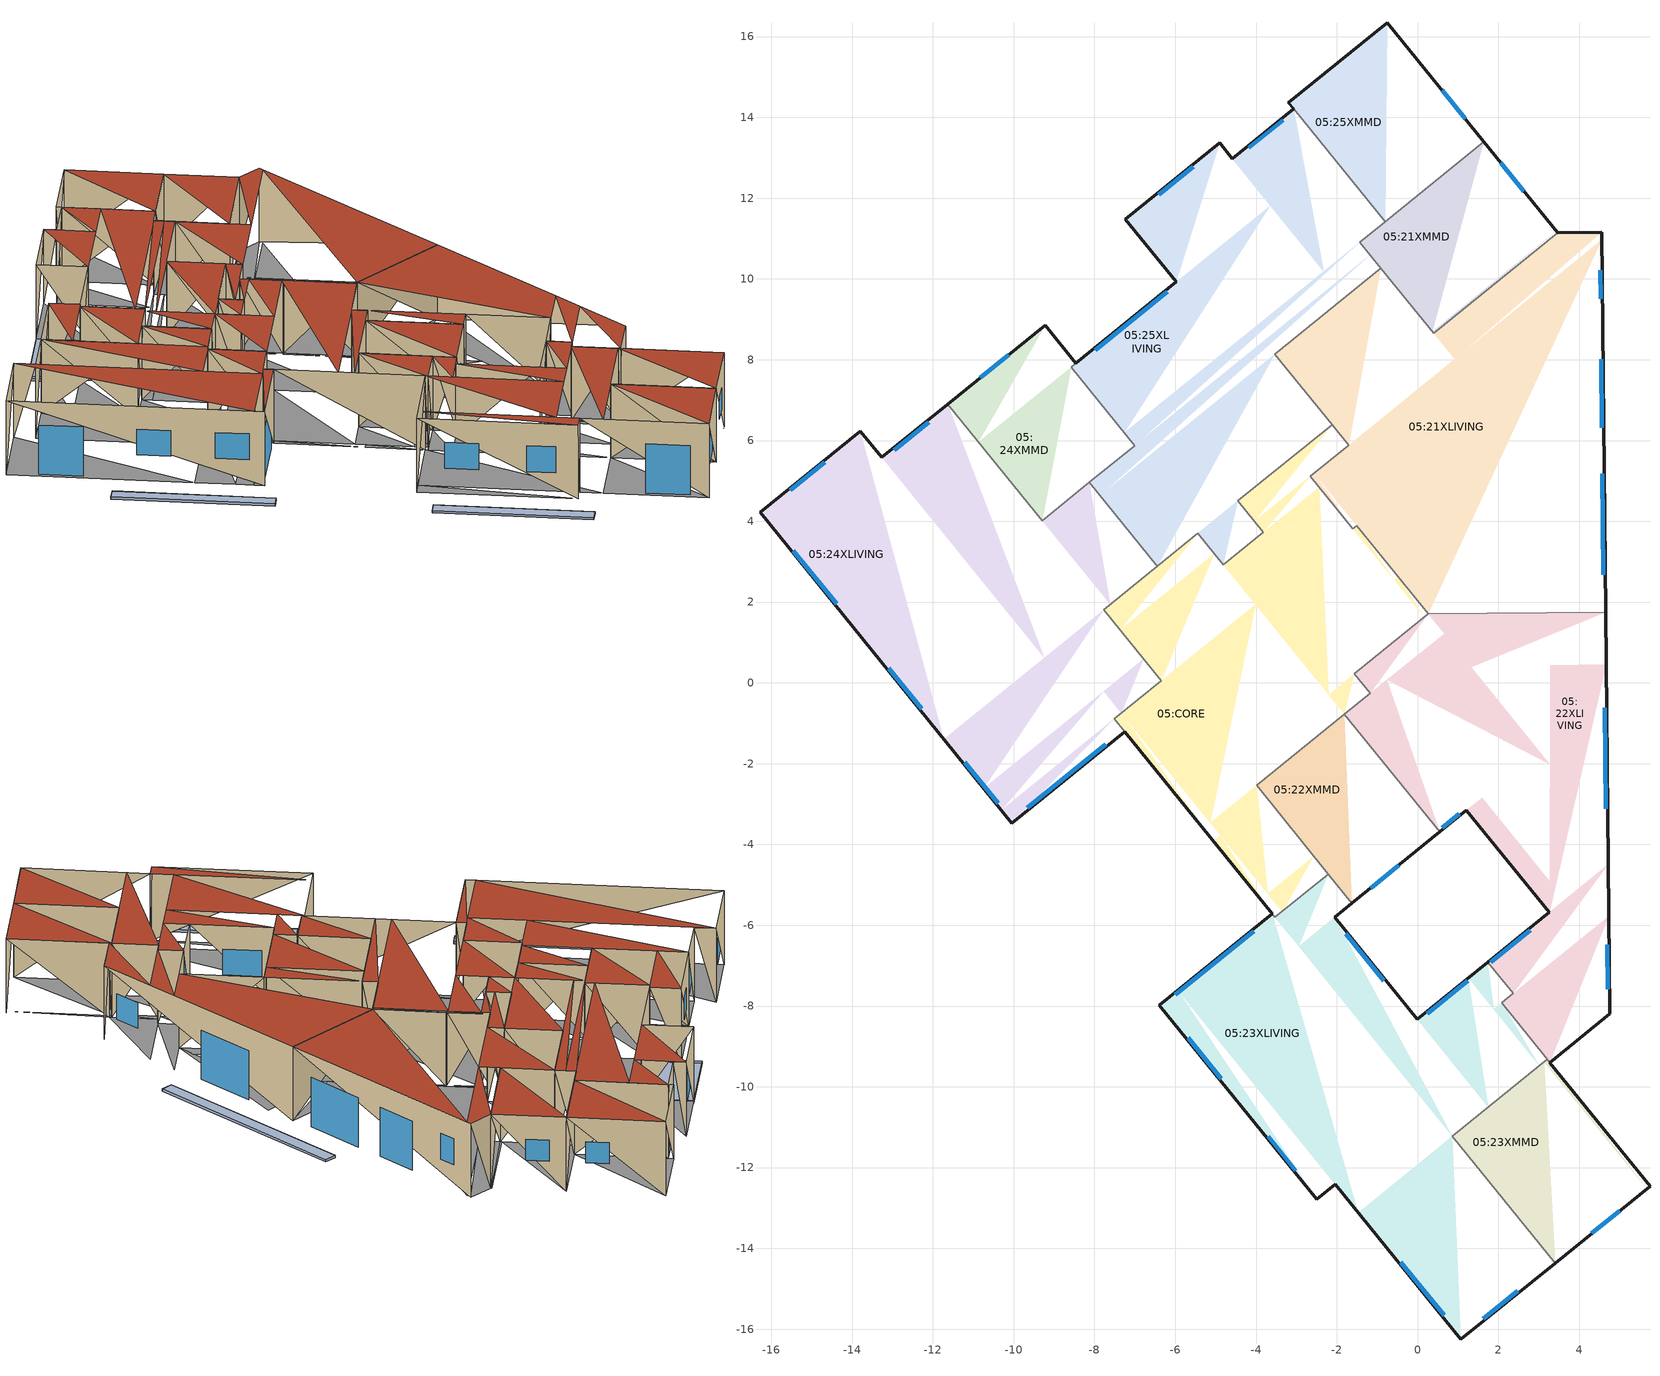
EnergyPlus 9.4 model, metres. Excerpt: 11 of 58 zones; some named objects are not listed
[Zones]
05:25XLIVING
 floor to 04:20XLIVING (_IntFloor_Reversed_Rev): -4.81,2.93 -5.44,3.7 -4.45,4.51 z15.75; -6.45,2.88 -7.86,4.63 -3.53,8.14 z15.75; -7.01,5.88 -7.26,6.19 -1.43,10.91 z15.75; -7.86,4.63 -8.13,4.96 -1.18,10.6 z15.75; -2.32,10.18 -4.59,12.98 -3.07,14.21 z15.75; -5.98,9.93 -7.23,11.48 -4.9,13.37 z15.75; -7.26,6.19 -8.58,7.82 -3.64,11.82 z15.75
 wall outside (_ExtWall 119 22cm): -4.59,12.98,15.75 -4.59,12.98,18.9 -3.07,14.21,18.9; -4.9,13.37,15.75 -4.9,13.37,18.9 -4.59,12.98,18.9; -7.23,11.48,15.75 -7.23,11.48,18.9 -4.9,13.37,18.9; -5.98,9.93,15.75 -5.98,9.93,18.9 -7.23,11.48,18.9; -8.46,7.91,15.75 -8.46,7.91,18.9 -5.98,9.93,18.9
 wall to 05:24XMMD (_IntPartition_Rev): -8.13,4.96,15.75 -8.13,4.96,18.9 -7.01,5.88,18.9; -7.01,5.88,15.75 -7.01,5.88,18.9 -8.58,7.82,18.9; -8.58,7.82,15.75 -8.58,7.82,18.9 -8.46,7.91,18.9
 wall to 05:24XLIVING (_IntPartition_Rev): -6.45,2.88,15.75 -6.45,2.88,18.9 -8.13,4.96,18.9
 wall to 05:CORE (_Core_401 3 cm): -2.12,6.39,15.75 -2.12,6.39,18.9 -4.45,4.51,18.9; -4.45,4.51,15.75 -4.45,4.51,18.9 -3.82,3.73,18.9; -3.82,3.73,15.75 -3.82,3.73,18.9 -4.81,2.93,18.9; -4.81,2.93,15.75 -4.81,2.93,18.9 -5.44,3.7,18.9; -5.44,3.7,15.75 -5.44,3.7,18.9 -6.45,2.88,18.9
 wall to 05:21XLIVING (_IntPartition): -3.53,8.14,15.75 -3.53,8.14,18.9 -2.12,6.39,18.9; -0.91,10.27,15.75 -0.91,10.27,18.9 -3.53,8.14,18.9
 wall to 05:21XMMD (_IntPartition): -1.43,10.91,15.75 -1.43,10.91,18.9 -0.91,10.27,18.9; -0.81,11.41,15.75 -0.81,11.41,18.9 -1.43,10.91,18.9
 wall to 05:25XMMD (_IntPartition): -3.07,14.21,15.75 -3.07,14.21,18.9 -0.81,11.41,18.9
 window (_5-6-6 - 1002): -3.33,13.93 -4.19,13.24 / -5.56,12.78 -6.41,12.08 z16.8:17.9
 window (_6-10-8 - 1001): -6.2,9.68 -7.98,8.24 z15.8:17.9
 roof outside (_Roof 564_5 cm): -3.64,11.82 -2.13,13.04 -3.07,14.21 z18.9; -5.98,9.93 -3.64,11.82 -4.9,13.37 z18.9; -7.01,5.88 -1.18,10.6 -1.43,10.91 z18.9; -7.26,6.19 -0.81,11.41 -2.13,13.04 z18.9; -6.45,2.88 -5.44,3.7 -7.12,5.78 z18.9; -4.81,2.93 -3.82,3.73 -4.45,4.51 z18.9; -5.44,3.7 -2.12,6.39 -3.53,8.14 z18.9; -6.85,5.45 -0.91,10.27 -1.18,10.6 z18.9
05:22XLIVING
 floor outside (_Floor 501_2cm): 1.21,-3.16 1.6,-2.84 3.27,-4.91 3.27,-5.67 z15.75
 floor to 04:CORE (_Floor 501_2cm_Reversed_Rev): -1.17,-0.26 -1.56,0.23 0.26,1.71 z15.75
 floor to 04:17XLIVING (_IntFloor_Reversed_Rev): 0.55,-3.69 -1.81,-0.78 -0.76,0.07 z15.75; -0.76,0.07 0.66,1.22 3.27,-2.01 z15.75; 3.27,-5.67 3.28,0.43 4.67,0.46 z15.75; 2.37,-7.69 1.74,-6.91 4.72,-4.5 z15.75; 3.27,-9.4 2.08,-7.92 4.73,-5.77 z15.75
 floor to 04:16XLIVING (_IntFloor_Reversed_Rev): 1.33,0.39 0.26,1.71 4.66,1.75 z15.75
 wall outside (_ExtWall 119 22cm): 4.76,-8.2,15.75 4.76,-8.2,18.9 3.27,-9.4,18.9; 4.66,1.75,15.75 4.66,1.75,18.9 4.76,-8.2,18.9; 1.21,-3.16,15.75 1.21,-3.16,18.9 0.55,-3.69,18.9; 3.25,-5.68,15.75 3.25,-5.68,18.9 1.21,-3.16,18.9; 1.74,-6.91,15.75 1.74,-6.91,18.9 3.25,-5.68,18.9
 wall to 05:23XLIVING (_IntPartition_Rev): 3.21,-9.32,15.75 3.21,-9.32,18.9 2.08,-7.92,18.9; 2.08,-7.92,15.75 2.08,-7.92,18.9 2.37,-7.69,18.9; 2.37,-7.69,15.75 2.37,-7.69,18.9 1.74,-6.91,18.9
 wall to 05:23XMMD (_IntPartition_Rev): 3.27,-9.4,15.75 3.27,-9.4,18.9 3.21,-9.32,18.9
 wall to 05:21XLIVING (_IntPartition): 0.26,1.71,15.75 0.26,1.71,18.9 4.66,1.75,18.9
 wall to 05:CORE (_Core_401 3 cm): -1.56,0.23,15.75 -1.56,0.23,18.9 0.26,1.71,18.9; -1.17,-0.26,15.75 -1.17,-0.26,18.9 -1.56,0.23,18.9; -1.81,-0.78,15.75 -1.81,-0.78,18.9 -1.17,-0.26,18.9
 wall to 05:22XMMD (_IntPartition): 0.55,-3.69,15.75 0.55,-3.69,18.9 -1.81,-0.78,18.9
 window (_5-6-6 - 1002): 4.7,-7.58 4.69,-6.48 z16.8:17.9; 0.61,-3.58 1.03,-3.23 z17.4:17.9; 2.79,-6.12 1.81,-6.92 z17:17.9
 window (_6-10-8 - 1001): 4.66,-3.11 4.63,-0.62 z15.8:17.9
 roof outside (_Roof 564_5 cm): -1.17,-0.26 -1.15,-0.24 -1.54,0.24 z18.9; 0.55,-3.69 1.21,-3.16 -1.15,-0.24 z18.9; 3.25,-5.68 4.72,-4.5 4.66,1.75 0.26,1.71 z18.9; 2.37,-7.69 4.73,-5.77 4.72,-4.5 z18.9; 3.27,-9.4 4.76,-8.2 4.73,-5.77 z18.9
05:24XLIVING
 floor to 04:CORE (_Floor 501_2cm_Reversed_Rev): -7.34,-0.75 -7.77,-0.21 -6.78,0.6 z15.75
 floor to 04:19XLIVING (_IntFloor_Reversed_Rev): -10.05,-3.47 -10.31,-3.16 -7.51,-0.89 z15.75; -10.31,-3.16 -10.75,-2.61 -7.77,-0.21 z15.75; -10.75,-2.61 -11.73,-1.39 -7.77,1.81 z15.75; -7.61,1.94 -9.3,4.02 -8.13,4.96 z15.75; -9.25,0.62 -13.27,5.58 -11.63,6.9 z15.75; -11.73,-1.39 -16.28,4.22 -13.79,6.23 z15.75
 wall outside (_ExtWall 119 22cm): -13.27,5.58,15.75 -13.27,5.58,18.9 -11.63,6.9,18.9; -13.79,6.23,15.75 -13.79,6.23,18.9 -13.27,5.58,18.9; -16.28,4.22,15.75 -16.28,4.22,18.9 -13.79,6.23,18.9; -10.05,-3.47,15.75 -10.05,-3.47,18.9 -16.28,4.22,18.9; -7.25,-1.21,15.75 -7.25,-1.21,18.9 -10.05,-3.47,18.9
 wall to 05:24XMMD (_IntPartition_Rev): -9.3,4.02,15.75 -9.3,4.02,18.9 -8.13,4.96,18.9; -11.63,6.9,15.75 -11.63,6.9,18.9 -9.3,4.02,18.9
 wall to 05:CORE (_Core_401 3 cm): -6.45,2.88,15.75 -6.45,2.88,18.9 -7.77,1.81,18.9; -7.51,-0.89,15.75 -7.51,-0.89,18.9 -7.25,-1.21,18.9; -6.34,0.05,15.75 -6.34,0.05,18.9 -7.51,-0.89,18.9; -7.77,1.81,15.75 -7.77,1.81,18.9 -6.34,0.05,18.9
 window (_5-6-6 - 1002): -12.11,6.45 -12.96,5.76 / -14.67,5.46 -15.53,4.76 / -11.21,-1.97 -10.39,-2.98 / -13.09,0.37 -12.28,-0.64 z16.8:17.9; -15.45,3.28 -14.38,1.96 z15.8:17.9
 window (_6-10-8 - 1001): -9.66,-3.09 -7.72,-1.52 z15.8:17.9
 roof outside (_Roof 564_5 cm): -10.05,-3.47 -7.25,-1.21 -7.51,-0.89 z18.9; -7.61,1.94 -6.45,2.88 -8.13,4.96 z18.9; -7.82,-1.14 -6.34,0.05 -7.77,1.81 z18.9; -9.25,0.62 -7.61,1.94 -11.63,6.9 z18.9; -10.31,-3.16 -7.82,-1.14 -13.79,6.23 z18.9
05:CORE
 floor to 04:CORE (_IntFloor_Reversed_Rev): -3.82,3.73 -4.04,4 -2.66,5.12 z15.75; 0.17,1.63 -0.58,2.55 -0.49,2.63 z15.75; -1.81,-0.78 -2.2,-0.29 -1.56,0.23 z15.75; -2.2,-0.29 -4.81,2.93 -2.44,4.85 z15.75; -6.34,0.05 -7.36,1.31 -5.03,3.2 z15.75; -3.71,-5.22 -5.13,-3.47 -3.99,-2.54 z15.75; -5.13,-3.47 -7.34,-0.75 -4.01,1.94 z15.75; -4.04,4 -4.45,4.51 -2.12,6.39 z15.75; -7.36,1.31 -7.77,1.81 -5.44,3.7 z15.75
 floor to 04:19XLIVING (_Floor 501_2cm_Rev): -5.05,-3.92 -7.51,-0.89 -7.34,-0.75 z15.75
 floor to 04:18XLIVING (_Floor 501_2cm_Rev): -3.36,-5.66 -3.71,-5.22 -2.57,-4.29 z15.75; -3.53,-5.8 -5.05,-3.92 -4.88,-3.78 z15.75
 floor to 04:16XLIVING (_Floor 501_2cm_Rev): -0.58,2.55 -1.6,3.82 -1.51,3.89 z15.75
 wall outside (_ExtWall 119 22cm): -3.6,-5.72,15.75 -3.6,-5.72,18.9 -7.25,-1.21,18.9
 wall to 05:23XLIVING (_Core_401 3 cm_Rev): -2.21,-4.73,15.75 -2.21,-4.73,18.9 -3.53,-5.8,18.9; -3.53,-5.8,15.75 -3.53,-5.8,18.9 -3.6,-5.72,18.9
 wall to 05:22XMMD (_Core_401 3 cm_Rev): -1.81,-0.78,15.75 -1.81,-0.78,18.9 -3.99,-2.54,18.9; -3.99,-2.54,15.75 -3.99,-2.54,18.9 -2.21,-4.73,18.9
 wall to 05:21XLIVING (_Core_401 3 cm_Rev): -1.51,3.89,15.75 -1.51,3.89,18.9 0.26,1.71,18.9; -1.6,3.82,15.75 -1.6,3.82,18.9 -1.51,3.89,18.9; -2.66,5.12,15.75 -2.66,5.12,18.9 -1.6,3.82,18.9; -1.71,5.89,15.75 -1.71,5.89,18.9 -2.66,5.12,18.9; -2.12,6.39,15.75 -2.12,6.39,18.9 -1.71,5.89,18.9
 roof outside (_Roof 564_5 cm): -3.82,3.73 -2.44,4.85 -2.66,5.12 z18.9; -4.04,4 -1.71,5.89 -2.12,6.39 z18.9; -4.01,1.94 -1.64,3.86 -2.44,4.85 z18.9; -6.34,0.05 -4.01,1.94 -5.44,3.7 z18.9; 0.17,1.63 0.26,1.71 -1.51,3.89 z18.9; -3.53,-5.8 -2.21,-4.73 -3.99,-2.54 z18.9; -5.31,-3.61 -1.17,-0.26 -1.56,0.23 z18.9; -5.7,-3.12 0.17,1.63 -1.64,3.86 z18.9
05:23XLIVING
 floor to 04:17XLIVING (_IntFloor_Reversed_Rev): 3.01,-9.48 1.88,-8.08 2.08,-7.92 z15.75; 1.88,-8.08 1.25,-7.31 1.74,-6.91 z15.75
 floor to 04:18XLIVING (_IntFloor_Reversed_Rev): 1.07,-16.25 -1.47,-13.11 0.86,-11.23 z15.75; 1.75,-10.5 -0.01,-8.33 1.25,-7.31 z15.75; 0.86,-11.23 -2.95,-6.52 -2.05,-5.8 z15.75; -2.95,-6.52 -3.53,-5.8 -2.21,-4.73 z15.75; -2.5,-12.79 -6.4,-7.98 -5.93,-7.6 z15.75; -1.47,-13.11 -5.93,-7.6 -3.6,-5.72 z15.75
 wall outside (_ExtWall 119 22cm): -0.01,-8.33,15.75 -0.01,-8.33,18.9 1.74,-6.91,18.9; -2.05,-5.8,15.75 -2.05,-5.8,18.9 -0.01,-8.33,18.9; -1.63,-5.45,15.75 -1.63,-5.45,18.9 -2.05,-5.8,18.9; -6.4,-7.98,15.75 -6.4,-7.98,18.9 -3.6,-5.72,18.9; -2.5,-12.79,15.75 -2.5,-12.79,18.9 -6.4,-7.98,18.9; -2.04,-12.41,15.75 -2.04,-12.41,18.9 -2.5,-12.79,18.9; 1.07,-16.25,15.75 1.07,-16.25,18.9 -2.04,-12.41,18.9; 3.4,-14.37,15.75 3.4,-14.37,18.9 1.07,-16.25,18.9
 wall to 05:23XMMD (_IntPartition): 3.21,-9.32,15.75 3.21,-9.32,18.9 0.86,-11.23,18.9; 0.86,-11.23,15.75 0.86,-11.23,18.9 3.4,-14.37,18.9
 wall to 05:22XMMD (_IntPartition): -2.21,-4.73,15.75 -2.21,-4.73,18.9 -1.63,-5.45,18.9
 window (_5-6-6 - 1002): 1.24,-7.38 0.23,-8.19 z17:17.9; -0.84,-7.38 -1.78,-6.21 z16.78:17.88; -3.7,-11.22 -3.01,-12.08 / -5.68,-8.79 -4.86,-9.8 / 1.63,-15.74 2.48,-15.05 z16.8:17.9; -0.41,-14.34 0.66,-15.66 z15.8:17.9
 window (_6-10-8 - 1001): -4.06,-6.15 -6,-7.72 z15.8:17.9
 roof outside (_Roof 564_5 cm): -2.5,-12.79 -2.04,-12.41 -5.93,-7.6 z18.9; 1.07,-16.25 3.4,-14.37 0.86,-11.23 z18.9; -1.47,-13.11 3.21,-9.32 2.08,-7.92 z18.9; 0.62,-9.1 2.37,-7.69 1.74,-6.91 z18.9; -0.27,-9.83 0.62,-9.1 -2.05,-5.8 z18.9; -2.95,-6.52 -1.63,-5.45 -2.21,-4.73 z18.9; -2.6,-11.71 -0.27,-9.83 -3.6,-5.72 z18.9
05:23XMMD
 floor to 04:17XLIVING (_IntFloor_Reversed_Rev): 5.67,-12.53 3.13,-9.39 3.21,-9.32 z15.75
 floor to 04:18XMMD (_IntFloor_Reversed_Rev): 3.4,-14.37 0.86,-11.23 3.13,-9.39 z15.75
 wall outside (_ExtWall 215 MMD_5.5cm): 5.75,-12.46,15.75 5.75,-12.46,18.9 3.4,-14.37,18.9; 3.27,-9.4,15.75 3.27,-9.4,18.9 5.75,-12.46,18.9
 window (_4mm - 1003): 4.31,-13.63 5.01,-13.06 z17:17.9
 roof outside (_Roof 564_5 cm): 3.4,-14.37 5.75,-12.46 3.21,-9.32 z18.9
05:22XMMD
 floor to 04:17XMMD (_IntFloor_Reversed_Rev): -1.63,-5.45 -3.99,-2.54 -1.81,-0.78 z15.75
 wall outside (_ExtWall 215 MMD_5.5cm): 0.55,-3.69,15.75 0.55,-3.69,18.9 -1.63,-5.45,18.9
 window (_4mm - 1003): -1.16,-5.08 -0.46,-4.51 z17:17.9
 roof outside (_Roof 564_5 cm): -1.63,-5.45 0.55,-3.69 -1.81,-0.78 z18.9
05:21XMMD
 floor to 04:16XLIVING (_IntFloor_Reversed_Rev): 0.4,8.65 0.37,8.69 3.44,11.18 z15.75
 floor to 04:16XMMD (_IntFloor_Reversed_Rev): 0.37,8.69 -1.43,10.91 1.64,13.39 z15.75
 wall outside (_ExtWall 215 MMD_5.5cm): 1.64,13.39,15.75 1.64,13.39,18.9 3.47,11.14,18.9
 wall to 05:21XLIVING (_IntPartition): 3.47,11.14,15.75 3.47,11.14,18.9 0.4,8.65,18.9; 0.4,8.65,15.75 0.4,8.65,18.9 -0.91,10.27,18.9
 wall to 05:25XMMD (_IntPartition): -0.81,11.41,15.75 -0.81,11.41,18.9 1.64,13.39,18.9
 window (_4mm - 1003): 2.63,12.17 2.06,12.87 z17:17.9
 roof outside (_Roof 564_5 cm): 0.4,8.65 3.47,11.14 1.64,13.39 z18.9
05:21XLIVING
 floor to 04:16XLIVING (_IntFloor_Reversed_Rev): -1.6,3.82 -2.66,5.12 -2.56,5.2 z15.75; 0.92,8.01 0.4,8.65 3.47,11.14 4.56,11.15 z15.75; -1.71,5.89 -3.53,8.14 -0.91,10.27 z15.75; 0.26,1.71 -2.56,5.2 4.56,10.97 z15.75
 wall outside (_ExtWall 119 22cm): 4.56,11.15,15.75 4.56,11.15,18.9 4.66,1.75,18.9; 3.47,11.14,15.75 3.47,11.14,18.9 4.56,11.15,18.9
 window (_5-6-6 - 1002): 4.53,9.51 4.52,10.21 z16.8:17.9; 4.56,6.32 4.54,8.01 z15.8:17.9
 window (_6-10-8 - 1001): 4.6,2.68 4.57,5.17 z15.8:17.9
 roof outside (_Roof 564_5 cm): -1.6,3.82 -1.51,3.89 -2.56,5.2 z18.9; 0.92,8.01 4.56,10.97 4.56,11.15 3.47,11.14 z18.9; -1.71,5.89 0.92,8.01 -0.91,10.27 z18.9; 0.26,1.71 4.66,1.75 4.56,10.97 z18.9
05:24XMMD
 floor to 04:19XMMD (_IntFloor_Reversed_Rev): -9.3,4.02 -10.87,5.96 -8.58,7.82 z15.75; -10.87,5.96 -11.63,6.9 -9.22,8.85 z15.75
 wall outside (_ExtWall 215 MMD_5.5cm): -9.22,8.85,15.75 -9.22,8.85,18.9 -8.46,7.91,18.9; -11.63,6.9,15.75 -11.63,6.9,18.9 -9.22,8.85,18.9
 window (_4mm - 1003): -10.13,8.12 -10.83,7.56 z17:17.9
 roof outside (_Roof 564_5 cm): -9.3,4.02 -7.01,5.88 -8.58,7.82 z18.9; -10.87,5.96 -8.46,7.91 -9.22,8.85 z18.9
05:25XMMD
 floor to 04:20XMMD (_IntFloor_Reversed_Rev): -0.81,11.41 -3.2,14.36 -0.75,16.35 z15.75
 wall outside (_ExtWall 215 MMD_5.5cm): -0.75,16.35,15.75 -0.75,16.35,18.9 1.64,13.39,18.9; -3.2,14.36,15.75 -3.2,14.36,18.9 -0.75,16.35,18.9; -3.07,14.21,15.75 -3.07,14.21,18.9 -3.2,14.36,18.9
 window (_4mm - 1003): 1.17,13.97 0.61,14.67 z17:17.9
 roof outside (_Roof 564_5 cm): -0.81,11.41 1.64,13.39 -0.75,16.35 z18.9
shading: -7.23,11.48 -9.88,9.34 / -9.88,9.34 -9.38,8.73 / -9.38,8.73 -9.22,8.85 / -9.22,8.85 -8.46,7.91 / -8.46,7.91 -5.98,9.93 / -5.98,9.93 -7.23,11.48 / 6.21,-3.69 6.12,4.96 / 6.12,4.96 5.63,4.96 / 5.63,4.96 5.71,-3.69 / 5.71,-3.69 6.21,-3.69 / -7.1,-9.5 -3.21,-14.32 / -3.21,-14.32 -2.82,-14 / -2.82,-14 -6.71,-9.19 / -6.71,-9.19 -7.1,-9.5 / -10.88,-4.84 -10.49,-4.52 / -10.49,-4.52 -14.45,0.37 / -14.45,0.37 -14.83,0.05 / -14.83,0.05 -10.88,-4.84 z15.65:15.75; -8.46,7.91 -9.22,8.85 -6.74,10.87 -5.98,9.93 z15.65; -9.38,8.73 -9.88,9.34 -7.23,11.48 -6.74,10.87 z15.65; -9.88,9.34 -9.38,8.73 -9.22,8.85 -9.72,9.47 z15.75; -9.72,9.47 -8.46,7.91 -5.98,9.93 -7.23,11.48 z15.75; 5.71,-3.69 5.63,4.96 6.12,4.96 6.21,-3.69 z15.65; 5.63,4.96 5.71,-3.69 6.21,-3.69 6.12,4.96 z15.75; -3.21,-14.32 -7.1,-9.5 -6.71,-9.19 -2.82,-14 z15.65; -7.1,-9.5 -3.21,-14.32 -2.82,-14 -6.71,-9.19 z15.75; -10.88,-4.84 -14.83,0.05 -14.45,0.37 -10.49,-4.52 z15.65; -14.83,0.05 -10.88,-4.84 -10.49,-4.52 -14.45,0.37 z15.75
[Building]
HaAtsmon 25: North Axis {deg}=0; Terrain=City; Loads Convergence Tolerance Value {W}=0.04; Temperature Convergence Tolerance Value {deltaC}=0.4; Solar Distribution=FullExterior; Maximum Number of Warmup Days=25; Minimum Number of Warmup Days=6
[Site:Location]
1 (01-01:31-12)  (01-01:31-12): Latitude {deg}=32; Longitude {deg}=34.9; Time Zone {hr}=2; Elevation {m}=49
[Site:GroundTemperature:BuildingSurface]
18, 18, 18, 18, 18, 18, 18, 18, 18, 18, 18, 18
[Site:GroundTemperature:FCfactorMethod]
January Ground Temperature {C}=15.26; February Ground Temperature {C}=16.44; March Ground Temperature {C}=18.73; April Ground Temperature {C}=20.9; May Ground Temperature {C}=25; June Ground Temperature {C}=27.17; July Ground Temperature {C}=27.76; August Ground Temperature {C}=26.66; September Ground Temperature {C}=24.13; October Ground Temperature {C}=20.98; November Ground Temperature {C}=17.87; December Ground Temperature {C}=15.82
[Site:GroundTemperature:Shallow]
18, 18, 18, 18, 18, 18, 18, 18, 18, 18, 18, 18
[Site:GroundTemperature:Deep]
18, 18, 18, 18, 18, 18, 18, 18, 18, 18, 18, 18
[Site:GroundReflectance]
0.2, 0.2, 0.2, 0.2, 0.2, 0.2, 0.2, 0.2, 0.2, 0.2, 0.2, 0.2
[Site:GroundReflectance:SnowModifier]
2, 2
[Material] Thermal Absorptance=0.9; Solar Absorptance=0.4; Visible Absorptance=0.4
Name | Roughness | Thickness {m} | Conductivity {W/m-K} | Density {kg/m3} | Specific Heat {J/kg-K}
_1045_IntTiah_Cement Lime Plaster_2.1_.015 | Smooth | 0.015 | 0.8 | 1600 | 1000
_1045_RegularConcrete_1.1.1_.2 | MediumRough | 0.2 | 2 | 2400 | 1000
_1045 Expanded Polystyrene EPS 30_14.1_.02 | Rough | 0.02 | 0.035 | 30 | 1300
_1045 Sand and gravel_10.1_.06 | Rough | 0.06 | 2 | 1950 | 1045
_1045_Cemented Plaster_2.2_.02 | Rough | 0.02 | 1 | 1800 | 1000
_1045 Ceramic porcelain_12.1_.01 | Smooth | 0.01 | 1.3 | 2300 | 840
_1045 Ceramic porcelain_12.1_.02 | Smooth | 0.02 | 1.3 | 2300 | 840
_1045 Sand and gravel_10.1_.08 | Rough | 0.08 | 2 | 1950 | 1045
_1045_IntTiah_Cement Lime Plaster_2.1_.02 | Smooth | 0.02 | 0.8 | 1600 | 1000
_1045 Asphalt_4.1_.005 | Rough | 0.005 | 0.7 | 2100 | 1000
_1045 Light Concrete Coarse Aggregate NonQuartsSand 1200_1.2.1_.05 | MediumRough | 0.05 | 0.62 | 1200 | 1000
_1045 Expanded Polystyrene EPS 30_14.1_.05 | Rough | 0.05 | 0.035 | 30 | 1300
_1045 Thermal Plaster 200_2_.03 | Smooth | 0.03 | 0.072 | 200 | 800
_Block Pumice 22sm_.22 | MediumRough | 0.22 | 0.195 | 795 | 970
_1045 Plaster_.01 | Smooth | 0.01 | 0.8 | 1800 | 860
_1045 Light Concrete Cement Regular Aggregates 2000_1.2.2.1_.1 | MediumRough | 0.1 | 1.3 | 2000 | 1000
_1045_RegularConcrete_1.1.1_.3 | MediumRough | 0.3 | 2 | 2400 | 1000
_1045 Thermal Plaster 400_.055 | Smooth | 0.055 | 0.121 | 400 | 860
[WindowMaterial:SimpleGlazingSystem]
Name | U-Factor {W/m2-K} | Solar Heat Gain Coefficient | Visible Transmittance
Simple _6-10-8 - 1001 | 2.763 | 0.705 | 0.789
Simple _5-6-6 - 1002 | 3.122 | 0.714 | 0.79
Simple _4mm - 1003 | 5.871 | 0.847 | 0.892
[WindowMaterial:Shade]
30003: Solar Transmittance=0.15; Solar Reflectance=0.6; Visible Transmittance=0.15; Visible Reflectance=0.6; Infrared Hemispherical Emissivity=0.9; Infrared Transmittance=0.05; Thickness {m}=0.001; Conductivity {W/m-K}=160; Shade to Glass Distance {m}=0.1; Top Opening Multiplier=0; Bottom Opening Multiplier=0; Left-Side Opening Multiplier=0; Right-Side Opening Multiplier=0; Airflow Permeability=0
[Construction]
_Floor 501_2cm; _Floor 501_2cm_Reversed_Rev: _1045_IntTiah_Cement Lime Plaster_2.1_.015, _1045_RegularConcrete_1.1.1_.2, _1045 Expanded Polystyrene EPS 30_14.1_.02, _1045 Sand and gravel_10.1_.06, _1045_Cemented Plaster_2.2_.02, _1045 Ceramic porcelain_12.1_.01
_Floor 501_2cm_Rev: _1045 Ceramic porcelain_12.1_.01, _1045_Cemented Plaster_2.2_.02, _1045 Sand and gravel_10.1_.06, _1045 Expanded Polystyrene EPS 30_14.1_.02, _1045_RegularConcrete_1.1.1_.2, _1045_IntTiah_Cement Lime Plaster_2.1_.015
_IntFloor_Reversed_Rev: _1045_IntTiah_Cement Lime Plaster_2.1_.02, _1045_RegularConcrete_1.1.1_.2, _1045 Sand and gravel_10.1_.08, _1045_Cemented Plaster_2.2_.02, _1045 Ceramic porcelain_12.1_.02
_Roof 564_5 cm: _1045 Asphalt_4.1_.005, _1045 Light Concrete Coarse Aggregate NonQuartsSand 1200_1.2.1_.05, _1045 Expanded Polystyrene EPS 30_14.1_.05, _1045_RegularConcrete_1.1.1_.2, _1045_IntTiah_Cement Lime Plaster_2.1_.015
_Core_401 3 cm: _1045_RegularConcrete_1.1.1_.2, _1045 Thermal Plaster 200_2_.03
_Core_401 3 cm_Rev: _1045 Thermal Plaster 200_2_.03, _1045_RegularConcrete_1.1.1_.2
_ExtWall 119 22cm: _Block Pumice 22sm_.22, _1045 Plaster_.01
_IntPartition; _IntPartition_Rev: _1045_IntTiah_Cement Lime Plaster_2.1_.015, _1045 Light Concrete Cement Regular Aggregates 2000_1.2.2.1_.1, _1045_IntTiah_Cement Lime Plaster_2.1_.015
_ExtWall 215 MMD_5.5cm: _1045_RegularConcrete_1.1.1_.3, _1045 Thermal Plaster 400_.055
_6-10-8 - 1001: Simple _6-10-8 - 1001
_6-10-8 - 2001: 30003, Simple _6-10-8 - 1001
_5-6-6 - 1002: Simple _5-6-6 - 1002
_5-6-6 - 2002: 30003, Simple _5-6-6 - 1002
_4mm - 1003: Simple _4mm - 1003
[Zone] Type=1; Multiplier=1; Zone Inside Convection Algorithm=TARP
Name | Volume {m3} | Floor Area {m2} | Part of Total Floor Area
05:23XLIVING | 161.364 | 51.2267 | Yes
05:23XMMD | 38.4961 | 12.221 | Yes
05:22XLIVING | 130.6891 | 41.4886 | Yes
05:24XMMD | 35.0465 | 11.1259 | Yes
05:24XLIVING | 168.7488 | 53.5711 | Yes
05:CORE | 136.7345 | 43.4078 | No
05:22XMMD | 33.075 | 10.5 | Yes
05:25XLIVING | 147.979 | 46.9775 | Yes
05:21XMMD | 36.0868 | 11.4561 | Yes
05:21XLIVING | 171.6713 | 54.4988 | Yes
05:25XMMD | 37.7055 | 11.97 | Yes
[WindowShadingControl] Shading Type=ExteriorShade; Shading Control Type=OnIfScheduleAllows; Schedule=0_(2023) Baseline Residential Shading Schedule - Zones A/B; Shading Control Is Scheduled=Yes; Glare Control Is Active=No; Type of Slat Angle Control for Blinds=FixedSlatAngle; Setpoint 2 {W/m2, deg C or cd/m2}=0; Multiple Surface Control Type=Group
Name | Zone | Construction with Shading | Fenestration Surface 1 | Fenestration Surface 2 | Fenestration Surface 3 | Fenestration Surface 4 | Fenestration Surface 5 | Fenestration Surface 6
211001 | 05:23XLIVING | _6-10-8 - 2001 | 05:23XLIVING_Wall_12_0_0_0_0_0_Win
221001 | 05:22XLIVING | _6-10-8 - 2001 | 05:22XLIVING_Wall_3_0_0_1_0_0_Win
231001 | 05:24XLIVING | _6-10-8 - 2001 | 05:24XLIVING_Wall_10_0_0_0_0_0_Win
241001 | 05:25XLIVING | _6-10-8 - 2001 | 05:25XLIVING_Wall_16_0_0_0_0_0_Win
251001 | 05:21XLIVING | _6-10-8 - 2001 | 05:21XLIVING_Wall_2_0_0_2_0_0_Win
211002 | 05:23XLIVING | _5-6-6 - 2002 | 05:23XLIVING_Wall_6_0_0_0_0_0_Win | 05:23XLIVING_Wall_7_0_0_0_0_0_Win | 05:23XLIVING_Wall_13_0_0_0_0_1_Win | 05:23XLIVING_Wall_13_0_0_1_0_0_Win | 05:23XLIVING_Wall_15_0_0_0_0_0_Win | 05:23XLIVING_Wall_16_0_0_0_0_0_Win
221002 | 05:22XLIVING | _5-6-6 - 2002 | 05:22XLIVING_Wall_3_0_0_0_0_1_Win | 05:22XLIVING_Wall_9_0_0_0_0_0_Win | 05:22XLIVING_Wall_11_0_0_0_0_0_Win
231002 | 05:24XLIVING | _5-6-6 - 2002 | 05:24XLIVING_Wall_6_0_0_0_0_0_Win | 05:24XLIVING_Wall_8_0_0_0_0_0_Win | 05:24XLIVING_Wall_9_0_0_0_0_2_Win | 05:24XLIVING_Wall_9_0_0_1_0_1_Win | 05:24XLIVING_Wall_9_0_0_2_0_0_Win
241002 | 05:25XLIVING | _5-6-6 - 2002 | 05:25XLIVING_Wall_12_0_0_0_0_0_Win | 05:25XLIVING_Wall_14_0_0_0_0_0_Win
251002 | 05:21XLIVING | _5-6-6 - 2002 | 05:21XLIVING_Wall_2_0_0_0_0_2_Win | 05:21XLIVING_Wall_2_0_0_1_0_1_Win
[People] Number of People Schedule=0_Baseline Residential Occupancy Schedule; Number of People Calculation Method=People/Area; People per Floor Area {person/m2}=0.04; Fraction Radiant=0.3; Sensible Heat Fraction=AutoCalculate; Carbon Dioxide Generation Rate {m3/s-W}=3.82e-08; Enable ASHRAE 55 Comfort Warnings=No; Mean Radiant Temperature Calculation Type=ZoneAveraged; Work Efficiency Schedule=Work efficiency; Clothing Insulation Calculation Method=ClothingInsulationSchedule; Air Velocity Schedule=Default Air Velocity for Comfort Calculations
Name | Zone or ZoneList or Space or SpaceList | Activity Level Schedule | Clothing Insulation Schedule
People 05:23XLIVING | 05:23XLIVING | Activity Schedule 21609 | Clothing Schedule 21609
People 05:23XMMD | 05:23XMMD | Activity Schedule 21628 | Clothing Schedule 21628
People 05:22XLIVING | 05:22XLIVING | Activity Schedule 21636 | Clothing Schedule 21636
People 05:24XMMD | 05:24XMMD | Activity Schedule 21653 | Clothing Schedule 21653
People 05:24XLIVING | 05:24XLIVING | Activity Schedule 21663 | Clothing Schedule 21663
People 05:22XMMD | 05:22XMMD | Activity Schedule 21703 | Clothing Schedule 21703
People 05:25XLIVING | 05:25XLIVING | Activity Schedule 21711 | Clothing Schedule 21711
People 05:21XMMD | 05:21XMMD | Activity Schedule 21733 | Clothing Schedule 21733
People 05:21XLIVING | 05:21XLIVING | Activity Schedule 21742 | Clothing Schedule 21742
People 05:25XMMD | 05:25XMMD | Activity Schedule 21757 | Clothing Schedule 21757
[Lights] Schedule=0_Baseline Residential Lighting Schedule; Design Level Calculation Method=Watts/Area; Watts per Zone Floor Area {W/m2}=2; Return Air Fraction=0; Fraction Radiant=0.28; Fraction Visible=0.22; Fraction Replaceable=1
Name | Zone or ZoneList or Space or SpaceList
05:23XLIVING General lighting | 05:23XLIVING
05:23XMMD General lighting | 05:23XMMD
05:22XLIVING General lighting | 05:22XLIVING
05:24XMMD General lighting | 05:24XMMD
05:24XLIVING General lighting | 05:24XLIVING
05:22XMMD General lighting | 05:22XMMD
05:25XLIVING General lighting | 05:25XLIVING
05:21XMMD General lighting | 05:21XMMD
05:21XLIVING General lighting | 05:21XLIVING
05:25XMMD General lighting | 05:25XMMD
[OtherEquipment] Fuel Type=Electricity; Schedule=0_(2023) Baseline Residential Equipment Schedule; Design Level Calculation Method=Watts/Area; Power per Zone Floor Area {W/m2}=9; Fraction Latent=0; Fraction Radiant=0.2; Fraction Lost=0; Carbon Dioxide Generation Rate {m3/s-W}=0
Name | Zone or ZoneList or Space or SpaceList
05:23XLIVING Miscellaneous gain | 05:23XLIVING
05:23XMMD Miscellaneous gain | 05:23XMMD
05:22XLIVING Miscellaneous gain | 05:22XLIVING
05:24XMMD Miscellaneous gain | 05:24XMMD
05:24XLIVING Miscellaneous gain | 05:24XLIVING
05:22XMMD Miscellaneous gain | 05:22XMMD
05:25XLIVING Miscellaneous gain | 05:25XLIVING
05:21XMMD Miscellaneous gain | 05:21XMMD
05:21XLIVING Miscellaneous gain | 05:21XLIVING
05:25XMMD Miscellaneous gain | 05:25XMMD
[ZoneInfiltration:DesignFlowRate] Schedule=On 24/7; Design Flow Rate Calculation Method=Flow/zone; Constant Term Coefficient=1; Temperature Term Coefficient=0; Velocity Term Coefficient=0; Velocity Squared Term Coefficient=0
Name | Zone or ZoneList or Space or SpaceList | Design Flow Rate {m3/s}
05:23XLIVING Infiltration | 05:23XLIVING | 0.031376
05:23XMMD Infiltration | 05:23XMMD | 0.007485
05:22XLIVING Infiltration | 05:22XLIVING | 0.025412
05:24XMMD Infiltration | 05:24XMMD | 0.006815
05:24XLIVING Infiltration | 05:24XLIVING | 0.032812
05:CORE Infiltration | 05:CORE | 0.026587
05:22XMMD Infiltration | 05:22XMMD | 0.006431
05:25XLIVING Infiltration | 05:25XLIVING | 0.028774
05:21XMMD Infiltration | 05:21XMMD | 0.007017
05:21XLIVING Infiltration | 05:21XLIVING | 0.033381
05:25XMMD Infiltration | 05:25XMMD | 0.007332
[ZoneControl:Thermostat] Control Type Schedule=Zone Control Type Sched
Name | Zone or ZoneList | Control 1
05:23XLIVING Thermostat | 05:23XLIVING | Dual Setpoint - Zone 05:23XLIVING
05:23XMMD Thermostat | 05:23XMMD | Dual Setpoint - Zone 05:23XMMD
05:22XLIVING Thermostat | 05:22XLIVING | Dual Setpoint - Zone 05:22XLIVING
05:24XMMD Thermostat | 05:24XMMD | Dual Setpoint - Zone 05:24XMMD
05:24XLIVING Thermostat | 05:24XLIVING | Dual Setpoint - Zone 05:24XLIVING
05:22XMMD Thermostat | 05:22XMMD | Dual Setpoint - Zone 05:22XMMD
05:25XLIVING Thermostat | 05:25XLIVING | Dual Setpoint - Zone 05:25XLIVING
05:21XMMD Thermostat | 05:21XMMD | Dual Setpoint - Zone 05:21XMMD
05:21XLIVING Thermostat | 05:21XLIVING | Dual Setpoint - Zone 05:21XLIVING
05:25XMMD Thermostat | 05:25XMMD | Dual Setpoint - Zone 05:25XMMD
[ThermostatSetpoint:DualSetpoint]
Name | Heating Setpoint Temperature Schedule | Cooling Setpoint Temperature Schedule
Dual Setpoint - Zone 05:23XLIVING | 05:23XLIVING Heating Setpoint Schedule | 05:23XLIVING Cooling SP Sch
Dual Setpoint - Zone 05:23XMMD | 05:23XMMD Heating Setpoint Schedule | 05:23XMMD Cooling SP Sch
Dual Setpoint - Zone 05:22XLIVING | 05:22XLIVING Heating Setpoint Schedule | 05:22XLIVING Cooling SP Sch
Dual Setpoint - Zone 05:24XMMD | 05:24XMMD Heating Setpoint Schedule | 05:24XMMD Cooling SP Sch
Dual Setpoint - Zone 05:24XLIVING | 05:24XLIVING Heating Setpoint Schedule | 05:24XLIVING Cooling SP Sch
Dual Setpoint - Zone 05:22XMMD | 05:22XMMD Heating Setpoint Schedule | 05:22XMMD Cooling SP Sch
Dual Setpoint - Zone 05:25XLIVING | 05:25XLIVING Heating Setpoint Schedule | 05:25XLIVING Cooling SP Sch
Dual Setpoint - Zone 05:21XMMD | 05:21XMMD Heating Setpoint Schedule | 05:21XMMD Cooling SP Sch
Dual Setpoint - Zone 05:21XLIVING | 05:21XLIVING Heating Setpoint Schedule | 05:21XLIVING Cooling SP Sch
Dual Setpoint - Zone 05:25XMMD | 05:25XMMD Heating Setpoint Schedule | 05:25XMMD Cooling SP Sch
[Zone equipment]
05:23XLIVING: 05:23XLIVING Ideal Loads Air
05:23XMMD: 05:23XMMD Ideal Loads Air
05:22XLIVING: 05:22XLIVING Ideal Loads Air
05:24XMMD: 05:24XMMD Ideal Loads Air
05:24XLIVING: 05:24XLIVING Ideal Loads Air
05:22XMMD: 05:22XMMD Ideal Loads Air
05:25XLIVING: 05:25XLIVING Ideal Loads Air
05:21XMMD: 05:21XMMD Ideal Loads Air
05:21XLIVING: 05:21XLIVING Ideal Loads Air
05:25XMMD: 05:25XMMD Ideal Loads Air
[Schedule:Day:Hourly]
Summer Control Type Day Sch; Winter Control Type Day Sch: 4, 4, 4, 4, 4, 4, 4, 4, 4, 4, 4, 4, 4, 4, 4, 4, 4, 4, 4, 4, 4, 4, 4, 4
[Schedule:Week:Daily]
Summer Control Type Week Sch: Summer Control Type Day Sch, Summer Control Type Day Sch, Summer Control Type Day Sch, Summer Control Type Day Sch, Summer Control Type Day Sch, Summer Control Type Day Sch, Summer Control Type Day Sch, Summer Control Type Day Sch, Summer Control Type Day Sch, Summer Control Type Day Sch, Summer Control Type Day Sch, Summer Control Type Day Sch
Winter Control Type Week Sch: Winter Control Type Day Sch, Winter Control Type Day Sch, Winter Control Type Day Sch, Winter Control Type Day Sch, Winter Control Type Day Sch, Winter Control Type Day Sch, Winter Control Type Day Sch, Winter Control Type Day Sch, Winter Control Type Day Sch, Winter Control Type Day Sch, Winter Control Type Day Sch, Winter Control Type Day Sch
[Schedule:Year]
Zone Control Type Sched: Winter Control Type Week Sch, 1, 1, 3, 31, Summer Control Type Week Sch, 4, 1, 9, 30, Winter Control Type Week Sch, 10, 1, 12, 31
[Schedule:Compact]
On; On 24/7: Through: 12/31, For: AllDays, Until: 24:00, 1
Work efficiency: Through: 12/31, For: AllDays, Until: 24:00, 0
Default Air Velocity for Comfort Calculations: Through: 12/31, For: AllDays, Until: 24:00, 0.137
0_Baseline Residential Lighting Schedule: Through: 31 Dec, For: AllDays, Until: 17:00, 0, Until: 24:00, 1
0_Baseline Residential Occupancy Schedule: Through: 31 Dec, For: Alldays, Until: 08:00, 0.64, Until: 16:00, 0, Until: 24:00, 1
0_(2023) Baseline Residential Equipment Schedule: Through: 31 Dec, For: AllDays, Until: 16:00, 0.11111, Until: 24:00, 1
0_(2023) Baseline Residential Shading Schedule - Zones A/B: Through: 31 Mar, For: Alldays, Until: 06:00, 1, Until: 18:00, 0, Until: 24:00, 1, Through: 30 Nov, For: Alldays, Until: 06:00, 0, Until: 18:00, 1, Until: 24:00, 0, Through: 31 Dec, For: Alldays, Until: 06:00, 1, Until: 18:00, 0, Until: 24:00, 1
Activity Schedule 21609; Activity Schedule 21628; Activity Schedule 21636; Activity Schedule 21653; Activity Schedule 21663; Activity Schedule 21703; Activity Schedule 21711; Activity Schedule 21733; Activity Schedule 21742; Activity Schedule 21757: Through: 12/31, For: AllDays, Until: 24:00, 125
Clothing Schedule 21609; Clothing Schedule 21628; Clothing Schedule 21636; Clothing Schedule 21653; Clothing Schedule 21663; Clothing Schedule 21703; Clothing Schedule 21711; Clothing Schedule 21733; Clothing Schedule 21742; Clothing Schedule 21757: Through: 4/1, For: AllDays, Until: 24:00, 1, Through: 9/30, For: AllDays, Until: 24:00, .5, Through: 12/31, For: AllDays, Until: 24:00, 1
05:23XLIVING Heating Setpoint Schedule; 05:23XMMD Heating Setpoint Schedule; 05:22XLIVING Heating Setpoint Schedule; 05:24XMMD Heating Setpoint Schedule; 05:24XLIVING Heating Setpoint Schedule; 05:22XMMD Heating Setpoint Schedule; 05:25XLIVING Heating Setpoint Schedule; 05:21XMMD Heating Setpoint Schedule; 05:21XLIVING Heating Setpoint Schedule; 05:25XMMD Heating Setpoint Schedule: Through: 31 March, For: AllDays, Until: 24:00, 20, Through: 30 November, For: AllDays, Until: 24:00, -50, Through: 31 December, For: AllDays, Until: 24:00, 20
05:23XLIVING Cooling SP Sch; 05:23XMMD Cooling SP Sch; 05:22XLIVING Cooling SP Sch; 05:24XMMD Cooling SP Sch; 05:24XLIVING Cooling SP Sch; 05:22XMMD Cooling SP Sch; 05:25XLIVING Cooling SP Sch; 05:21XMMD Cooling SP Sch; 05:21XLIVING Cooling SP Sch; 05:25XMMD Cooling SP Sch: Through: 31 March, For: AllDays, Until: 24:00, 100, Through: 30 November, For: AllDays, Until: 24:00, 24, Through: 31 December, For: AllDays, Until: 24:00, 100
